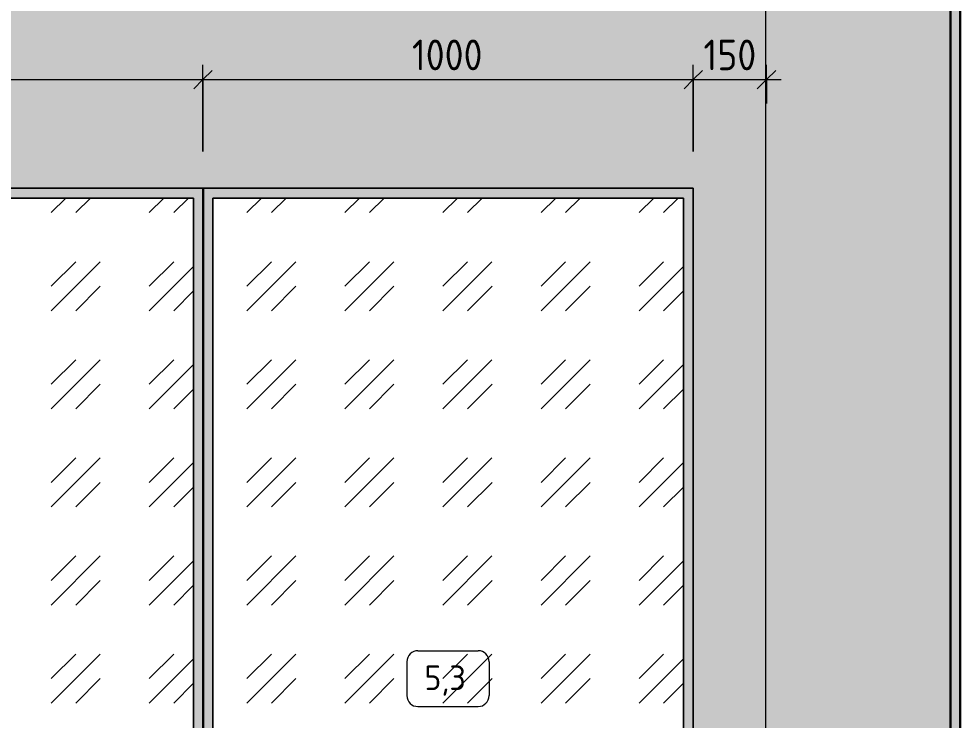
# Model space of a CAD drawing. Header units: millimetres. Extents: x 98018 to 155899, y -1987 to 21700.
# Drawn here: x 149700 to 151620, y 5215 to 6645 of the extents above; entities that cross this region are included whole.
import ezdxf

# ---------------------------------------------------------------- set-up
doc = ezdxf.new("R2010")
doc.units = ezdxf.units.MM
for name, color, linetype, lineweight in [('A-ANNO-DIMS', 7, 'Continuous', 9), ('A-ANNO-DIMS-25', 7, 'Continuous', 9), ('A-WALL-PATT', 7, 'Continuous', 9), ('I-FURN', 7, 'Continuous', 9), ('I-FURN-IDEN', 7, 'Continuous', 9), ('I-WALL', 7, 'Continuous', 9)]:
    doc.layers.add(name, color=color, linetype=linetype, lineweight=lineweight)
for name, color, linetype, lineweight, true_color in [('A-WALL-5', 7, 'Continuous', 30, 0x3c3c3c), ('I-FURN-11', 7, 'Continuous', 9, 0xa1a1a1), ('I-FURN-12', 7, 'Continuous', 9, 0x949494), ('I-FURN-13', 7, 'Continuous', 9, 0x757575), ('I-FURN-4', 7, 'Continuous', 9, 0xc0c0c0), ('I-WALL-1', 7, 'Continuous', 9, 0x787878)]:
    doc.layers.add(name, color=color, linetype=linetype, lineweight=lineweight, true_color=true_color)
doc.layers.add('I-FURN-10', color=7, linetype='Continuous', lineweight=9, true_color=0x303030, transparency=0.7)
doc.styles.add('GOST Common_1', font='GOST_Common.ttf', dxfattribs={"height": 50})
doc.styles.add('ISOCPEUR_1', font='isocpeur.ttf', dxfattribs={"width": 0.9, "height": 62.5})
doc.dimstyles.new('ISO-2_5_0_9К_БОЛЬШОЙ_1', dxfattribs={"dimscale": 304.8, "dimtxt": 62.248823, "dimasz": 0.123031, "dimexe": 0.098425, "dimexo": 0.246063, "dimgap": 0, "dimtad": 1, "dimdec": 0, "dimrnd": 10, "dimzin": 0, "dimdsep": 46, "dimtxsty": 'ISOCPEUR_1', "dimblk1": 'OBLIQUE', "dimblk2": 'OBLIQUE', "dimsah": 1, "dimcen": 0.09, "dimdle": 0.098425, "dimazin": 0, "dimtfac": 1, "dimtdec": 4, "dimtix": 1, "dimtmove": 0, "dimatfit": 3, "dimfxl": 1, "dimtvp": 1, "dimtolj": 1, "dimtzin": 0, "dimarcsym": 2})

# ---------------------------------------------------------------- blocks, each defined once
blk = doc.blocks.new('Зеркало обычное - 5_3-V62-Развертка 2_49-4')
at = {"layer": 'I-FURN'}
h = blk.add_hatch(dxfattribs=at)
h.set_pattern_fill('FP_27', color=256, style=0, pattern_type=2)
h.set_pattern_definition([(45, (19766.22, 4250), (-199.9995, 0), [141.421, -141.421]), (45, (19816.22, 4250), (-199.9995, 0), [70.711, -212.132]), (45, (19766.22, 4300), (-199.9995, 0), [70.711, -212.132])])
h.paths.add_polyline_path([(18626.6, 4320), (19586.6, 4320), (19586.6, 6280), (18626.6, 6280), (18626.6, 5005.3)])
at = {"layer": 'I-FURN-10'}
h = blk.add_hatch(color=256, dxfattribs=at)
h.paths.add_polyline_path([(18606.6, 4300), (19605.6, 4300), (19605.6, 6300), (18606.6, 6300), (18606.6, 4320)])
h.paths.add_polyline_path([(19228.4, 4320), (18626.6, 4320), (18626.6, 6280), (19586.6, 6280), (19586.6, 4320)])
at = {"layer": 'I-FURN-11'}
for p, q in [((19586.6, 6280), (18626.6, 6280)), ((18626.6, 4320), (18626.6, 6280)), ((19586.6, 6280), (18626.6, 6280)), ((18626.6, 6280), (18626.6, 4320)), ((19586.6, 6280), (19586.6, 4320)), ((19586.6, 4320), (19586.6, 6280)), ((18626.6, 4320), (19586.6, 4320)), ((18626.6, 4320), (19586.6, 4320))]:
    blk.add_line(p, q, dxfattribs=at)
at = {"layer": 'I-FURN-12'}
for p, q in [((19605.6, 6300), (18606.6, 6300)), ((18606.6, 4300), (19605.6, 4300))]:
    blk.add_line(p, q, dxfattribs=at)
at = {"layer": 'I-FURN-13'}
for p, q in [((18606.6, 4300), (18606.6, 6300)), ((19606.6, 6300), (19605.6, 6300)), ((19606.6, 6300), (19606.6, 4300)), ((19605.6, 4300), (19606.6, 4300))]:
    blk.add_line(p, q, dxfattribs=at)
at = {"layer": 'I-FURN-4'}
for p, q in [((18606.6, 6300), (19606.6, 6300)), ((18606.6, 4300), (18606.6, 6300)), ((19606.6, 4300), (19606.6, 6300)), ((18626.6, 6280), (19586.6, 6280)), ((18626.6, 4320), (18626.6, 6280)), ((18626.6, 6280), (19586.6, 6280)), ((18626.6, 4320), (18626.6, 6280)), ((19586.6, 4320), (19586.6, 6280)), ((19586.6, 6280), (19586.6, 4320)), ((19586.6, 4320), (18626.6, 4320)), ((19586.6, 4320), (18626.6, 4320)), ((19606.6, 4300), (18606.6, 4300))]:
    blk.add_line(p, q, dxfattribs=at)
blk = doc.blocks.new('Зеркало обычное - 5_3-V63-Развертка 2_49-4')
at = {"layer": 'I-FURN'}
h = blk.add_hatch(dxfattribs=at)
h.set_pattern_fill('FP_28', color=256, style=0, pattern_type=2)
h.set_pattern_definition([(45, (20765.22, 4250), (-199.9995, 0), [141.421, -141.421]), (45, (20815.22, 4250), (-199.9995, 0), [70.711, -212.132]), (45, (20765.22, 4300), (-199.9995, 0), [70.711, -212.132])])
h.paths.add_polyline_path([(20585.6, 4320), (20585.6, 6280), (19625.6, 6280), (19625.6, 4320), (20437.9, 4320)])
at = {"layer": 'I-FURN-10'}
blk.add_hatch(color=256, dxfattribs=at).paths.add_polyline_path([(19605.6, 4300), (19606.6, 4300), (19606.6, 6300), (19605.6, 6300), (19605.6, 4301)])
h = blk.add_hatch(color=256, dxfattribs=at)
h.paths.add_polyline_path([(19606.6, 4300), (20605.6, 4300), (20605.6, 6300), (19606.6, 6300), (19606.6, 4300)])
h.paths.add_polyline_path([(20189.2, 4320), (19625.6, 4320), (19625.6, 6280), (20585.6, 6280), (20585.6, 4320), (20437.9, 4320)])
at = {"layer": 'I-FURN-11'}
for p, q in [((20585.6, 6280), (19625.6, 6280)), ((19625.6, 4320), (19625.6, 6280)), ((20585.6, 6280), (19625.6, 6280)), ((19625.6, 6280), (19625.6, 4320)), ((20585.6, 6280), (20585.6, 4320)), ((20585.6, 4320), (20585.6, 6280)), ((19625.6, 4320), (20585.6, 4320)), ((19625.6, 4320), (20585.6, 4320))]:
    blk.add_line(p, q, dxfattribs=at)
at = {"layer": 'I-FURN-12'}
for p, q in [((20605.6, 6300), (19606.6, 6300)), ((20605.6, 6300), (20605.6, 4300)), ((19606.6, 4300), (20605.6, 4300))]:
    blk.add_line(p, q, dxfattribs=at)
at = {"layer": 'I-FURN-13'}
for p, q in [((19606.6, 6300), (19605.6, 6300)), ((19605.6, 4300), (19605.6, 6300)), ((19605.6, 4300), (19606.6, 4300))]:
    blk.add_line(p, q, dxfattribs=at)
at = {"layer": 'I-FURN-4'}
for p, q in [((19605.6, 6300), (20605.6, 6300)), ((19605.6, 4300), (19605.6, 6300)), ((20605.6, 4300), (20605.6, 6300)), ((19625.6, 6280), (20585.6, 6280)), ((19625.6, 4320), (19625.6, 6280)), ((19625.6, 6280), (20585.6, 6280)), ((19625.6, 4320), (19625.6, 6280)), ((20585.6, 4320), (20585.6, 6280)), ((20585.6, 6280), (20585.6, 4320)), ((20585.6, 4320), (19625.6, 4320)), ((20585.6, 4320), (19625.6, 4320)), ((20605.6, 4300), (19605.6, 4300))]:
    blk.add_line(p, q, dxfattribs=at)
blk = doc.blocks.new('DIMBLOCK47-Развертка 2_49-4')
at = {"layer": 'A-ANNO-DIMS-25'}
for p, q in [((149076.5, 6375), (149076.5, 6551.4)), ((150075.5, 6375), (150075.5, 6551.4)), ((149076.5, 6521.4), (150075.5, 6521.4)), ((149076.5, 6521.4), (149076.5, 6375)), ((150075.5, 6521.4), (150075.5, 6375))]:
    blk.add_line(p, q, dxfattribs=at)
at = {"layer": 'A-ANNO-DIMS-25', "lineweight": 20}
for p, q in [((149076.5, 6521.4), (149095.2, 6540.1)), ((150075.5, 6521.4), (150094.2, 6540.1)), ((149076.5, 6521.4), (149057.7, 6502.6)), ((150075.5, 6521.4), (150056.7, 6502.6))]:
    blk.add_line(p, q, dxfattribs=at)
at = {"layer": 'A-ANNO-DIMS-25', "color": 0, "insert": (149502.3, 6603), "char_height": 62.5, "width": 176.691, "attachment_point": 1, "line_spacing_factor": 1.149209, "style": 'ISOCPEUR_1'}
blk.add_mtext('1000', dxfattribs=at)
blk = doc.blocks.new('_Oblique')
at = {"color": 0, "linetype": 'ByBlock', "lineweight": -2}
blk.add_line((-0.5, -0.5), (0.5, 0.5), dxfattribs=at)
blk = doc.blocks.new('DIMBLOCK48-Развертка 2_49-4')
at = {"layer": 'A-ANNO-DIMS-25'}
for p, q in [((150075.5, 6375), (150075.5, 6551.4)), ((151075.5, 6375), (151075.5, 6551.4)), ((150075.5, 6521.4), (151075.5, 6521.4)), ((150075.5, 6521.4), (150075.5, 6375)), ((151075.5, 6521.4), (151075.5, 6375))]:
    blk.add_line(p, q, dxfattribs=at)
at = {"layer": 'A-ANNO-DIMS-25', "lineweight": 20}
for p, q in [((150075.5, 6521.4), (150094.2, 6540.1)), ((151075.5, 6521.4), (151094.2, 6540.1)), ((150075.5, 6521.4), (150056.7, 6502.6)), ((151075.5, 6521.4), (151056.7, 6502.6))]:
    blk.add_line(p, q, dxfattribs=at)
at = {"layer": 'A-ANNO-DIMS-25', "color": 0, "insert": (150501.8, 6603), "char_height": 62.5, "width": 176.691, "attachment_point": 1, "line_spacing_factor": 1.149209, "style": 'ISOCPEUR_1'}
blk.add_mtext('1000', dxfattribs=at)
blk = doc.blocks.new('DIMBLOCK49-Развертка 2_49-4')
at = {"layer": 'A-ANNO-DIMS-25'}
for p, q in [((151075.5, 6375), (151075.5, 6551.4)), ((151224.8, 6472.9), (151224.8, 6551.4)), ((151075.5, 6521.4), (151254.8, 6521.4)), ((151075.5, 6521.4), (151075.5, 6375)), ((151224.8, 6521.4), (151224.8, 6472.9))]:
    blk.add_line(p, q, dxfattribs=at)
at = {"layer": 'A-ANNO-DIMS-25', "lineweight": 20}
for p, q in [((151075.5, 6521.4), (151094.2, 6540.1)), ((151224.8, 6521.4), (151243.6, 6540.1)), ((151075.5, 6521.4), (151056.7, 6502.6)), ((151224.8, 6521.4), (151206.1, 6502.6))]:
    blk.add_line(p, q, dxfattribs=at)
at = {"layer": 'A-ANNO-DIMS-25', "color": 0, "insert": (151096.3, 6603), "char_height": 62.5, "width": 129.286, "attachment_point": 1, "line_spacing_factor": 1.149209, "style": 'ISOCPEUR_1'}
blk.add_mtext('150', dxfattribs=at)
blk = doc.blocks.new('Марка_Мебель - В прямоуг_Balcon_Марка-25523697-Развертка 2_49-4')
at = {"layer": 'I-FURN-IDEN'}
for p, q in [((16045.3, 5356.9), (16168, 5356.9)), ((16022.8, 5334.4), (16022.8, 5265.4)), ((16190.5, 5334.4), (16190.5, 5265.6)), ((16045.1, 5243.1), (16168, 5243.1))]:
    blk.add_line(p, q, dxfattribs=at)
for centre, radius, start, end in [((16045.3, 5334.4), 22.5, 90, 180), ((16168, 5334.4), 22.5, 0, 90), ((16045.1, 5265.4), 22.3, 180, 270), ((16168, 5265.6), 22.5, 270, 0)]:
    blk.add_arc(centre, radius, start, end, dxfattribs=at)

msp = doc.modelspace()

# ---------------------------------------------------------------- hatches: boundary and pattern name
at = {"layer": 'A-WALL-PATT'}
h = msp.add_hatch(color=256, dxfattribs=at)
h.paths.add_polyline_path([(144569.8, 4200), (144574.8, 4200), (144574.8, 6300), (145674.8, 6300), (145674.8, 4250), (151223.8, 4250), (151223.8, 8100), (144390.8, 8100), (144390.8, 4250), (144569.8, 4250)])
h.paths.add_polyline_path([(146096.5, 4300), (146076.5, 4300), (146076.5, 6300), (151075.5, 6300), (151075.5, 4300), (146815.5, 4300)])
h.paths.add_polyline_path([(144547.8, 5059), (144466.8, 5059), (144466.8, 5141), (144548.8, 5141), (144548.8, 5059)])
h.paths.add_polyline_path([(144480.8, 5060), (144547.8, 5060), (144547.8, 5140), (144467.8, 5140), (144467.8, 5060), (144479.8, 5060)])
h.paths.add_polyline_path([(144480.8, 5062), (144469.8, 5062), (144469.8, 5138), (144545.8, 5138), (144545.8, 5062), (144533.5, 5062)])
h.paths.add_polyline_path([(144479.8, 5072), (144535.8, 5072), (144535.8, 5128), (144479.8, 5128), (144479.8, 5073)])
h.paths.add_polyline_path([(144480.8, 5073), (144480.8, 5127), (144534.8, 5127), (144534.8, 5073), (144533.5, 5073)])
msp.add_hatch(color=256, dxfattribs=at).paths.add_polyline_path([(151223.8, 4200), (151224.8, 4200), (151224.8, 8100), (151223.8, 8100), (151223.8, 4200.4)])
h = msp.add_hatch(color=256, dxfattribs=at)
h.paths.add_polyline_path([(151244.8, 4200), (151258.8, 4200), (151258.8, 4700), (151599.8, 4700.1), (151599.8, 4704), (151239.4, 4704), (151239.4, 4720), (151599.8, 4720.1), (151599.8, 7200), (151598.8, 7200), (151598.8, 8100), (151224.8, 8100), (151224.8, 4200), (151241.2, 4200)])
h.paths.add_polyline_path([(151548.8, 4200), (151598.8, 4200), (151598.8, 4300), (151548.8, 4300)])
h.paths.add_polyline_path([(151244.8, 4300), (151239.4, 4300), (151239.4, 4670), (151255.4, 4670), (151255.4, 4300), (151253.9, 4300)])
at = {"layer": 'I-WALL-1'}
h = msp.add_hatch(dxfattribs=at)
h.set_pattern_fill('FP_20', color=256, style=0, pattern_type=2)
h.set_pattern_definition([(0, (130469.836, 0), (30.48, 7.62), [2.515, -20.345, 2.515, -20.345, -121.92]), (0, (130469.836, 0), (30.48, 7.62), [-45.72, 2.515, -43.205, 2.515, -20.345, -53.34]), (0, (130469.836, 0), (30.48, 7.62), [-114.3, 2.515, -12.725, 2.515, -35.585]), (120, (130481.266, 3.81), (-21.8391136, 22.5864543), [2.515, -20.345, 2.515, -20.345, -121.92]), (120, (130481.266, 3.81), (-21.8391136, 22.5864543), [-45.72, 2.515, -43.205, 2.515, -20.345, -53.34]), (120, (130481.266, 3.81), (-21.8391136, 22.5864543), [-114.3, 2.515, -12.725, 2.515, -35.585]), (240, (130485.076, 19.05), (-8.6408864, -30.2064543), [2.515, -20.345, 2.515, -20.345, -121.92]), (240, (130485.076, 19.05), (-8.6408864, -30.2064543), [-45.72, 2.515, -43.205, 2.515, -20.345, -53.34]), (240, (130485.076, 19.05), (-8.6408864, -30.2064543), [-114.3, 2.515, -12.725, 2.515, -35.585])])
h.paths.add_polyline_path([(151613.4, 4200), (151619.8, 4200), (151619.8, 8100), (151599.8, 8100), (151599.8, 4200), (151611.9, 4200)])

# ---------------------------------------------------------------- linework, layer by layer
at = {"layer": 'A-WALL-5'}
for p, q in [((151599.8, 8100.3), (151599.8, 4700)), ((151619.8, 4200), (151619.8, 8100.3))]:
    msp.add_line(p, q, dxfattribs=at)
at = {"layer": 'I-WALL'}
msp.add_line((151223.8, 4200), (151223.8, 8100), dxfattribs=at)

# ---------------------------------------------------------------- block references
at = {"layer": 'I-FURN-4'}
for name in ['Зеркало обычное - 5_3-V62-Развертка 2_49-4', 'Зеркало обычное - 5_3-V63-Развертка 2_49-4']:
    msp.add_blockref(name, (130469.8, 0), dxfattribs=at)
at = {"layer": 'I-FURN-IDEN'}
msp.add_blockref('Марка_Мебель - В прямоуг_Balcon_Марка-25523697-Развертка 2_49-4', (134468.8, 0), dxfattribs=at)

# ---------------------------------------------------------------- texts
at = {"layer": 'I-FURN-IDEN', "insert": (150527.1, 5326.8), "char_height": 50, "width": 108.228, "attachment_point": 1, "style": 'GOST Common_1'}
msp.add_mtext('5,3', dxfattribs=at)

# ---------------------------------------------------------------- dimensions: what is measured, and where the dimension line sits
at = {"layer": 'A-ANNO-DIMS'}
for base, p1, p2, override, picture, middle in [((150075.5, 6521.4), (149076.5, 6300), (150075.5, 6300), {"dimpost": '<>', "dimfxl": 999}, 'DIMBLOCK47-Развертка 2_49-4', (149576, 6552.6)), ((151075.5, 6521.4), (150075.5, 6300), (151075.5, 6300), {"dimpost": '<>', "dimfxl": 1000}, 'DIMBLOCK48-Развертка 2_49-4', (150575.5, 6552.6)), ((151224.8, 6521.4), (151075.5, 6300), (151224.8, 6547.9), {"dimpost": '<>', "dimfxl": 289.436029}, 'DIMBLOCK49-Развертка 2_49-4', (151150.1, 6552.6))]:
    dim = msp.add_linear_dim(base=base, p1=p1, p2=p2, dimstyle='ISO-2_5_0_9К_БОЛЬШОЙ_1', override=override, dxfattribs=at)
    dim.commit()
    dim.dimension.update_dxf_attribs({"geometry": picture, "text_midpoint": middle})

doc.saveas('drawing.dxf')
